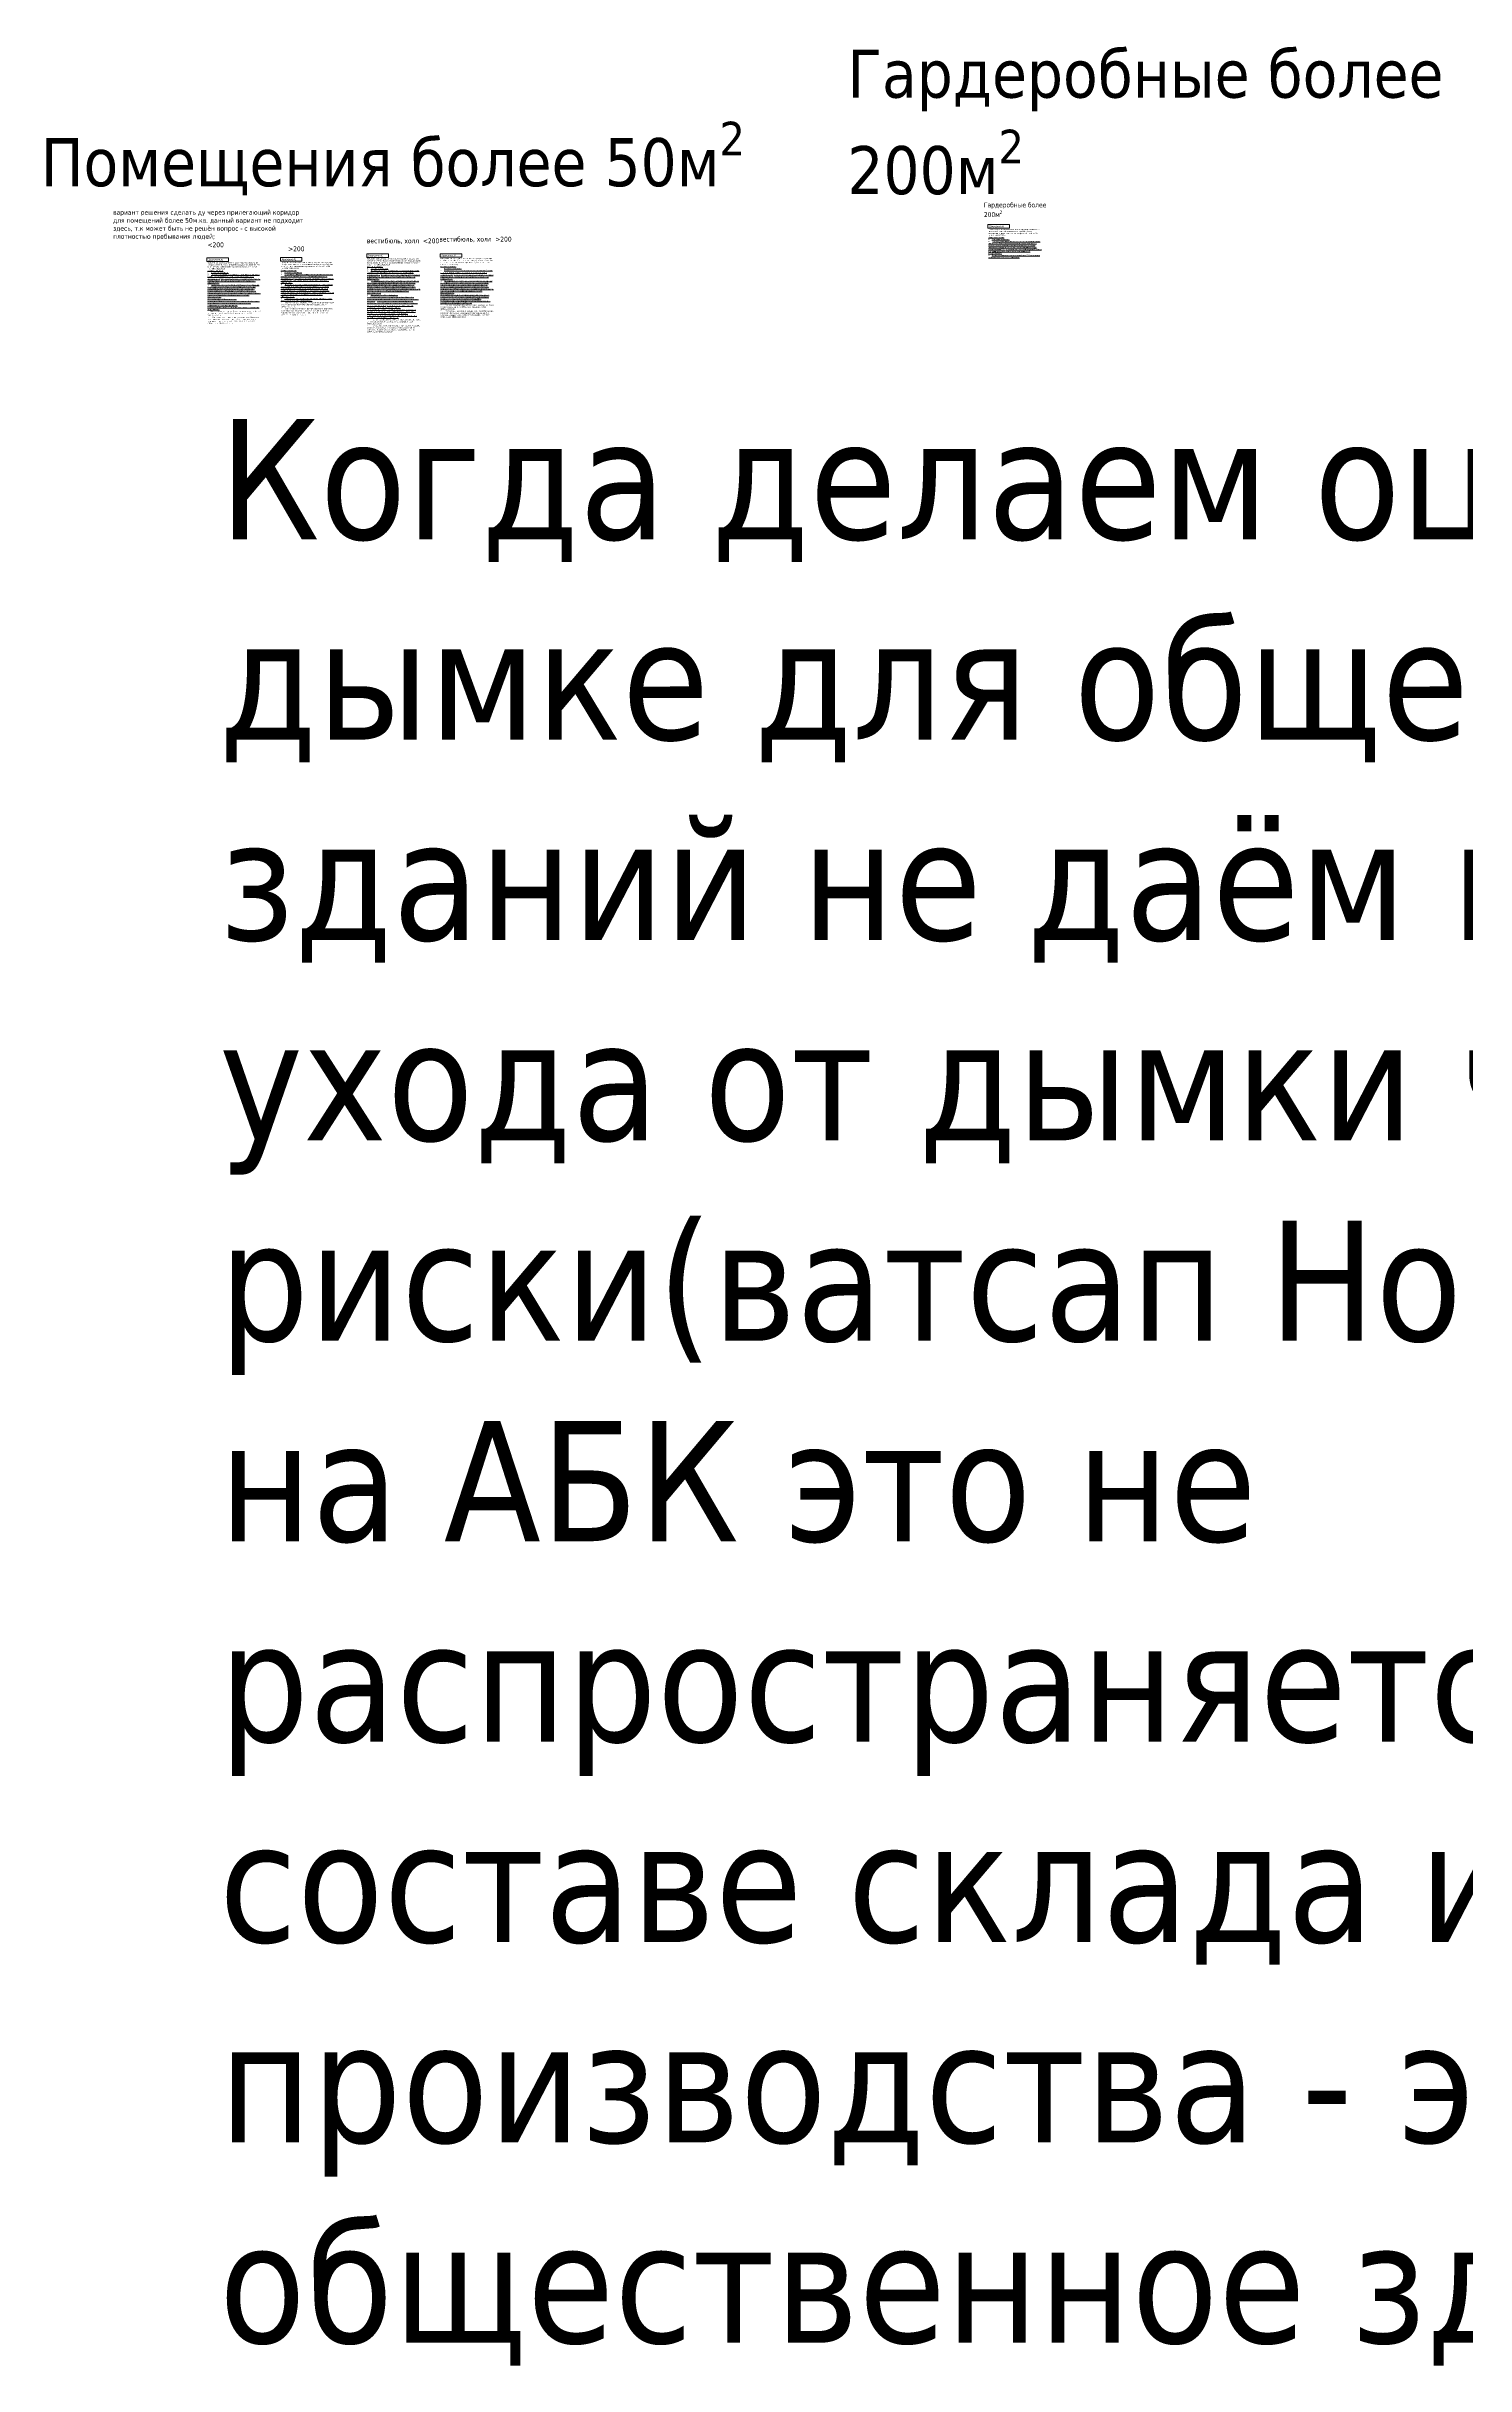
# Model space of a CAD drawing. Header units: millimetres. Extents: x -783640 to 8156175, y -1575894 to 1845315.
# Drawn here: x 313579 to 1021432, y -584922 to 572597 of the extents above; entities that cross this region are included whole.
import ezdxf

# ---------------------------------------------------------------- set-up
doc = ezdxf.new("R2010")
doc.units = ezdxf.units.MM
doc.layers.add('экспертиза ДУ', color=1, linetype='Continuous', lineweight=0)
doc.layers.add('экспертиза ДУ пояснения', color=6, linetype='Continuous', lineweight=0)
doc.styles.add('ЭКСПЕРТИЗА', font='tahoma.ttf')

msp = doc.modelspace()

# ---------------------------------------------------------------- linework, layer by layer
at = {"layer": 'экспертиза ДУ', "lineweight": 0}
for points in [[(783160, 483706), (793960, 483706), (793960, 481906), (783160, 481906), (783160, 483706)], [(393675, 467041), (404475, 467041), (404475, 465241), (393675, 465241), (393675, 467041)], [(430257, 467239), (441057, 467239), (441057, 465439), (430257, 465439), (430257, 467239)], [(473358, 469042), (484158, 469042), (484158, 467242), (473358, 467242), (473358, 469042)], [(509927, 469139), (520727, 469139), (520727, 467339), (509927, 467339), (509927, 469139)]]:
    msp.add_lwpolyline(points, dxfattribs=at)

# ---------------------------------------------------------------- texts
at = {"layer": 'экспертиза ДУ', "lineweight": 0, "style": 'ЭКСПЕРТИЗА', "oblique": 14.999978, "width": 0.8}
for p in [(783610, 482356), (394125, 465691), (430707, 465889), (473808, 467692), (510377, 467789)]:
    msp.add_text('Замечание №', height=900, dxfattribs=at).set_placement(p)
at = {"layer": 'экспертиза ДУ', "lineweight": 0, "ltscale": 100, "char_height": 600, "width": 25338.67, "attachment_point": 1, "style": 'ЭКСПЕРТИЗА'}
for s, insert in [('\\pt1200;Предусмотреть дымоудаление и подачу наружного воздуха при пожаре  в нижнюю часть помещения гардеробной, без естественного проветривания при пожаре (п.7.2 п.п.Ж, п.7.14 п.п.К СП7.13130.2013){\\L\\C6;\\PВарианты решения:\\P\\pt1800;\\l1.^I\\LУстранить замечание.\\P\\l2.^I\\L Из помещения предусмотреть естественное проветривание при пожаре. Для естественного проветривания  при пожаре следует предусматривать открываемые оконные или иные проемы в наружных ограждениях с расположением верхней кромки не ниже 2.5\\~м от уровня пола  шириной не менее 0.24\\~м на 1\\~м длины наружного ограждения помещения (п.8.5 СП7.13130.2013).\\P\\l3.^I\\LВ рамках расчета рисков и/или разработки СТУ рассмотреть возможность отступить от требования.}', (783415, 481616)), ('\\pt1200;Предусмотреть дымоудаление и подачу наружного воздуха при пожаре  в нижнюю часть помещения площадью более 50\\~м2/, без естественного проветривания при пожаре (п.7.2 п.п.Ж, п.7.14 п.п.К СП7.13130.2013){\\L\\C6;\\PВарианты решения:\\P\\pt1800;\\l1.^I\\LУстранить замечание.\\P\\A1;\\H1.00002x;\\l2.^I\\LНе предусматривать постоянное или временное пребывание людей* (кроме аварийных ситуаций) числом более одного человека на 1\\~м\\H0.7x;\\S2^ ;\\H1.4286x; площади помещения, не занятой оборудованием и предметами интерьера и не предусматривать постоянных рабочих мест * \\A0;\\H0.99996x;\\P\\l3.^I\\L Из помещения предусмотреть естественное проветривание при пожаре. Для естественного проветривания  при пожаре следует предусматривать открываемые оконные или иные проемы в наружных ограждениях с расположением верхней кромки не ниже 2.5\\~м от уровня пола  шириной не менее 0.24\\~м на 1\\~м длины наружного ограждения помещения (п.8.5 СП7.13130.2013).\\P\\pt1200;4. Предусмотреть АУП в помещении.\\P5.  В рамках расчета рисков рассмотреть возможность отступить от требования, при этом возможность такого решения необходимо согласовать с экспертом.\\H0.91667x;\\l\\P\\ptz;\\H1.09091x;\\L6. В рамках разработки СТУ рассмотреть возможность отступить от требования. \\P\\l*     \\H0.99988x;Постоянное ра\\H1.00012x;бочее место: Место, где люди работают более 2 ч непрерывно или более 50% рабочего времени. (п.3.28 СП60.13330.2016).\\P\\A1;*^IПомещение с постоянным пребыванием людей: \\A0;Помещение, в котором люди находятся не менее 2 ч непрерывно или 6 ч суммарно в течении суток \\A1;(п.3.11 \\A0;СП7.13130.2013,\\A1; п.2.7 ГОСТ 30494, п.3.27  СП60.13330.2016)}', (393930, 464951)), ('\\pt1200;Предусмотреть дымоудаление и подачу наружного воздуха при пожаре  в нижнюю часть помещения площадью более 50\\~м2/, без естественного проветривания при пожаре (п.7.2 п.п.Ж, п.7.14 п.п.К СП7.13130.2013){\\L\\C6;\\PВарианты решения:\\P\\pt1800;\\l1.^I\\LУстранить замечание.\\P\\A1;\\H1.00002x;\\l2.^I\\LНе предусматривать постоянное или временное пребывание людей* (кроме аварийных ситуаций) числом более одного человека на 1\\~м\\H0.7x;\\S2^ ;\\H1.4286x; площади помещения, не занятой оборудованием и предметами интерьера и не предусматривать постоянных рабочих мест * \\A0;\\H0.99996x;\\P\\l3.^I\\L Из помещения предусмотреть естественное проветривание при пожаре. Для естественного проветривания  при пожаре следует предусматривать открываемые оконные или иные проемы в наружных ограждениях с расположением верхней кромки не ниже 2.5\\~м от уровня пола  шириной не менее 0.24\\~м на 1\\~м длины наружного ограждения помещения (п.8.5 СП7.13130.2013).\\P\\l4.^I\\LВ рамках расчета рисков и/или разработки СТУ рассмотреть возможность отступить от требования.\\P\\ptz;\\H0.99988x;\\l*^IПостоянное ра\\H1.00012x;бочее место: Место, где люди работают более 2 ч непрерывно или более 50% рабочего времени. (п.3.28 СП60.13330.2016).\\P\\A1;*^IПомещение с постоянным пребыванием людей: \\A0;Помещение, в котором люди находятся не менее 2 ч непрерывно или 6 ч суммарно в течении суток \\A1;(п.3.11 \\A0;СП7.13130.2013,\\A1; п.2.7 ГОСТ 30494, п.3.27  СП60.13330.2016)}', (430512, 465149)), ('\\pt1200;Предусмотреть дымоудаление и подачу наружного воздуха при пожаре  в нижнюю часть помещения (вестибюль) площадью более 50\\~м2/, без естественного проветривания при пожаре (п.7.2 п.п.Ж, п.7.14 п.п.К СП7.13130.2013){\\L\\C6;\\PВарианты решения:\\P\\pt1800;\\l1.^I\\LУстранить замечание.\\P\\A1;\\H1.00002x;\\l2.^I\\LНе предусматривать постоянное или временное пребывание людей* (кроме аварийных ситуаций) числом более одного человека на 1\\~м\\H0.7x;\\S2^ ;\\H1.4286x; площади помещения, не занятой оборудованием и предметами интерьера и не предусматривать постоянных рабочих мест * \\A0;\\H0.99996x;\\P\\l3.^I\\L Из помещения предусмотреть естественное проветривание при пожаре. Для естественного проветривания  при пожаре следует предусматривать открываемые оконные или иные проемы в наружных ограждениях с расположением верхней кромки не ниже 2.5\\~м от уровня пола  шириной не менее 0.24\\~м на 1\\~м длины наружного ограждения помещения (п.8.5 СП7.13130.2013).\\P\\l4.^I\\LПредусмотреть АУП в помещении.\\P\\pt1200;5. Предусмотреть дымоудаление из смежного коридора, в который предусмотрен выход из рассматриваемого помещения, при этом \\A1;\\H1.00002x;\\lне \\Lпредусматривать постоянное или временное пребывание людей* (кроме аварийных ситуаций) числом более одного человека на 1\\~м\\H0.7x;\\S2^ ;\\H1.4286x; площади помещения, не занятой оборудованием и предметами интерьера.\\A0;\\H0.99996x; \\P6. Предусмотреть дымоудаление и компенсирующую подачу воздуха во всех помещениях, сообщающихся через дверные проемы с вестибюлем.\\A1;\\H1.00002x; \\A0;\\H0.99998x;(п.7.3 пп.В СП7.13130.2013).\\P7. В рамках расчета рисков и/или разработки СТУ рассмотреть возможность отступить от требования.\\P\\ptz;\\H0.99988x;\\l*^IПостоянное ра\\H1.00012x;бочее место: Место, где люди работают более 2 ч непрерывно или более 50% рабочего времени. (п.3.28 СП60.13330.2016).\\P\\A1;*^IПомещение с постоянным пребыванием людей: \\A0;Помещение, в котором люди находятся не менее 2 ч непрерывно или 6 ч суммарно в течении суток \\A1;(п.3.11 \\A0;СП7.13130.2013,\\A1; п.2.7 ГОСТ 30494, п.3.27  СП60.13330.2016)}', (473613, 466952)), ('\\pt1200;Предусмотреть дымоудаление и подачу наружного воздуха при пожаре  в нижнюю часть помещения площадью более 50\\~м2/, без естественного проветривания при пожаре (п.7.2 п.п.Ж, п.7.14 п.п.К СП7.13130.2013){\\L\\C6;\\PВарианты решения:\\P\\pt1800;\\l1.^I\\LУстранить замечание.\\P\\A1;\\H1.00002x;\\l2.^I\\LНе предусматривать постоянное или временное пребывание людей* (кроме аварийных ситуаций) числом более одного человека на 1\\~м\\H0.7x;\\S2^ ;\\H1.4286x; площади помещения, не занятой оборудованием и предметами интерьера и не предусматривать постоянных рабочих мест * \\A0;\\H0.99996x;\\P\\l3.^I\\L Из помещения предусмотреть естественное проветривание при пожаре. Для естественного проветривания  при пожаре следует предусматривать открываемые оконные или иные проемы в наружных ограждениях с расположением верхней кромки не ниже 2.5\\~м от уровня пола  шириной не менее 0.24\\~м на 1\\~м длины наружного ограждения помещения (п.8.5 СП7.13130.2013).\\P\\pt1200;4. Предусмотреть дымоудаление и компенсирующую подачу воздуха во всех помещениях, сообщающихся через дверные проемы с вестибюлем.\\A1;\\H1.00002x; \\A0;\\H0.99998x;(п.7.3 пп.В СП7.13130.2013).\\P5. В рамках расчета рисков и/или разработки СТУ рассмотреть возможность отступить от требования.\\P\\ptz;\\H0.99988x;\\l*^IПостоянное ра\\H1.00012x;бочее место: Место, где люди работают более 2 ч непрерывно или более 50% рабочего времени. (п.3.28 СП60.13330.2016).\\P\\A1;*^IПомещение с постоянным пребыванием людей: \\A0;Помещение, в котором люди находятся не менее 2 ч непрерывно или 6 ч суммарно в течении суток \\A1;(п.3.11 \\A0;СП7.13130.2013,\\A1; п.2.7 ГОСТ 30494, п.3.27  СП60.13330.2016)}', (510183, 467049))]:
    msp.add_mtext(s, dxfattribs=dict(at, insert=insert))
at = {"layer": 'экспертиза ДУ пояснения', "color": 2, "lineweight": 0, "attachment_point": 1, "style": 'ЭКСПЕРТИЗА'}
for s, insert, char_height, width in [('\\A1;Гардеробные более     200м{\\H0.7x;\\S2^ ;}', (713078, 571022, 0), 24000, 356061.27), ('\\A1;Помещения более 50м{\\H0.7x;\\S2^ ;}', (310800, 534987, 0), 24000, 356061.27), ('Когда делаем оценку по дымке для общественных зданий не даём варианты ухода от дымки через сту или риски(ватсап Норм вопросы) на АБК это не распространяется. Абк в составе склада или производства - это не общественное здание', (399648, 386631, 0), 60000, 1157618.95)]:
    msp.add_mtext(s, dxfattribs=dict(at, insert=insert, char_height=char_height, width=width))
at = {"layer": 'экспертиза ДУ пояснения', "color": 30, "lineweight": 0, "char_height": 2400, "attachment_point": 1, "style": 'ЭКСПЕРТИЗА'}
for s, insert, width in [('вариант решения сделать ду через прилегающий коридор для помещений более 50м.кв. данный вариант не подходит здесь, т.к может быть не решён вопрос - с высокой плотностью пребывания людей;', (346846, 490950), 94328.34), ('\\A1;Гардеробные более 200м{\\H0.7x;\\S2^ ;}', (781182, 494659), 33170.57), (' <200', (393019, 474771), 33170.57), ('вестибюль, холл  <200', (473450, 476737), 33170.57), ('вестибюль, холл  >200', (509552, 477595), 33170.57), ('>200', (434175, 472760), 7832.26)]:
    msp.add_mtext(s, dxfattribs=dict(at, insert=insert, width=width))

doc.saveas('drawing.dxf')
